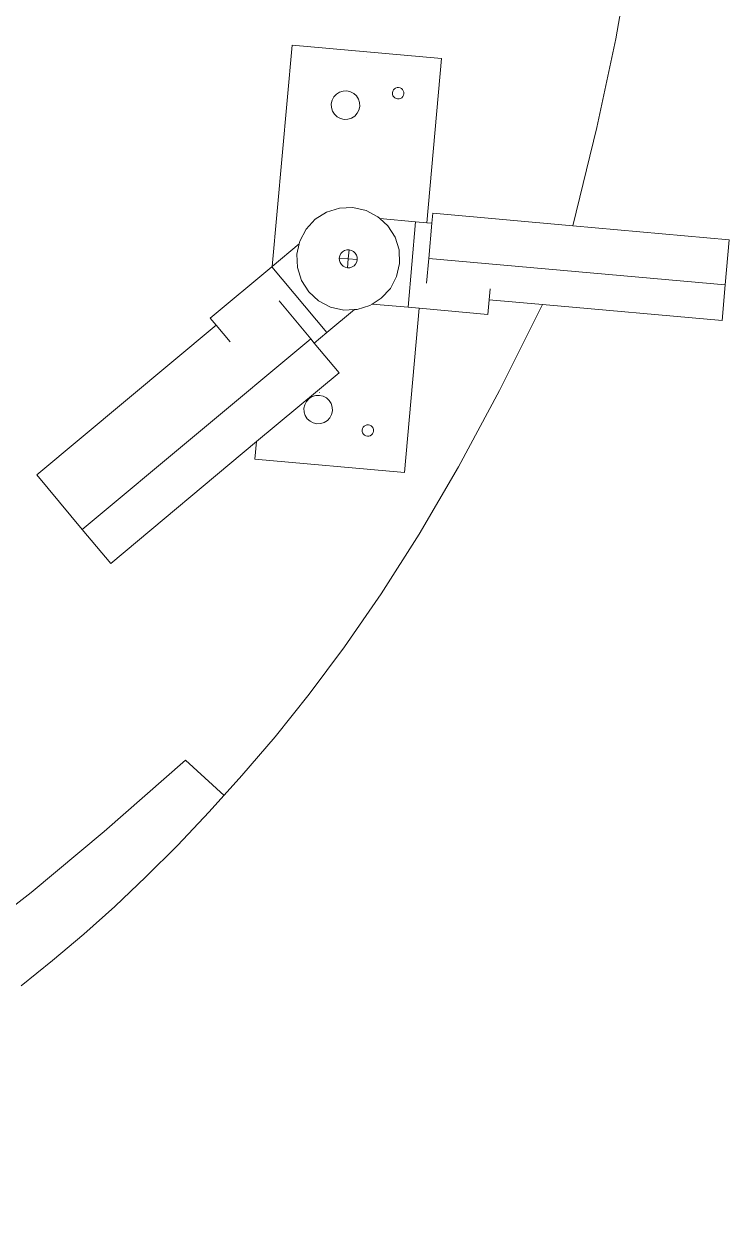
# Model space of a CAD drawing. Header units: metres. Extents: x 750 to 3116, y -341 to 1465.
# Drawn here: x 1563.251 to 1563.567, y 34.7 to 35.231 of the extents above; entities that cross this region are included whole.
import ezdxf

# ---------------------------------------------------------------- set-up
doc = ezdxf.new("R2010")
doc.units = ezdxf.units.M
doc.layers.add('Furniture', color=44, linetype='Continuous', lineweight=5)

# ---------------------------------------------------------------- blocks, each defined once
blk = doc.blocks.new('Shop counter')
at = {"layer": 'Furniture'}
for p, q in [((11493453.65918, 4446048.31832), (11493453.61027, 4446048.25411)), ((11493453.67196, 4446048.30858), (11493453.65918, 4446048.31832)), ((11493453.59118, 4446048.20255), (11493453.67196, 4446048.30858)), ((11493453.68813, 4446048.29626), (11493453.67196, 4446048.30858)), ((11493453.35166, 4446048.27385), (11493453.35166, 4446048.29717)), ((11493453.64554, 4446048.24035), (11493453.68813, 4446048.29626)), ((11493453.51304, 4446048.25924), (11493453.47228, 4446048.20573)), ((11493453.51304, 4446048.25924), (11493453.57181, 4446048.21447)), ((11493453.61027, 4446048.25411), (11493453.59572, 4446048.23501)), ((11493453.57181, 4446048.21447), (11493453.59049, 4446048.23899)), ((11493453.59572, 4446048.23501), (11493453.59049, 4446048.23899)), ((11493453.60735, 4446048.19023), (11493453.64554, 4446048.24035)), ((11493453.51326, 4446048.23477), (11493453.51343, 4446048.23542)), ((11493453.51327, 4446048.2341), (11493453.51326, 4446048.23477)), ((11493453.51344, 4446048.23345), (11493453.51327, 4446048.2341)), ((11493453.51343, 4446048.23542), (11493453.51377, 4446048.236)), ((11493453.51378, 4446048.23288), (11493453.51344, 4446048.23345)), ((11493453.51377, 4446048.236), (11493453.51424, 4446048.23647)), ((11493453.51424, 4446048.23647), (11493453.51482, 4446048.23681)), ((11493453.51482, 4446048.23681), (11493453.51546, 4446048.23698)), ((11493453.51546, 4446048.23698), (11493453.51613, 4446048.23699)), ((11493453.51613, 4446048.23699), (11493453.51678, 4446048.23681)), ((11493453.51678, 4446048.23681), (11493453.51736, 4446048.23648)), ((11493453.51736, 4446048.23648), (11493453.51783, 4446048.23601)), ((11493453.51783, 4446048.23601), (11493453.51817, 4446048.23543)), ((11493453.51818, 4446048.23347), (11493453.51785, 4446048.23289)), ((11493453.51817, 4446048.23543), (11493453.51835, 4446048.23479)), ((11493453.51835, 4446048.23412), (11493453.51818, 4446048.23347)), ((11493453.51835, 4446048.23479), (11493453.51835, 4446048.23412)), ((11493453.59963, 4446048.23203), (11493453.59572, 4446048.23501)), ((11493453.51425, 4446048.2324), (11493453.51378, 4446048.23288)), ((11493453.51483, 4446048.23207), (11493453.51425, 4446048.2324)), ((11493453.51548, 4446048.2319), (11493453.51483, 4446048.23207)), ((11493453.51615, 4446048.2319), (11493453.51548, 4446048.2319)), ((11493453.5168, 4446048.23208), (11493453.51615, 4446048.2319)), ((11493453.51737, 4446048.23241), (11493453.5168, 4446048.23208)), ((11493453.51785, 4446048.23289), (11493453.51737, 4446048.23241)), ((11493453.50385, 4446048.21676), (11493453.50529, 4446048.2176)), ((11493453.50529, 4446048.2176), (11493453.5069, 4446048.21804)), ((11493453.5069, 4446048.21804), (11493453.50857, 4446048.21804)), ((11493453.50857, 4446048.21804), (11493453.51019, 4446048.21762)), ((11493453.51019, 4446048.21762), (11493453.51164, 4446048.21679)), ((11493453.50141, 4446048.21251), (11493453.50184, 4446048.21413)), ((11493453.50142, 4446048.21084), (11493453.50141, 4446048.21251)), ((11493453.50184, 4446048.21413), (11493453.50267, 4446048.21558)), ((11493453.50267, 4446048.21558), (11493453.50385, 4446048.21676)), ((11493453.51164, 4446048.21679), (11493453.51282, 4446048.21561)), ((11493453.51282, 4446048.21561), (11493453.51366, 4446048.21417)), ((11493453.51366, 4446048.21417), (11493453.5141, 4446048.21256)), ((11493453.5141, 4446048.21256), (11493453.51411, 4446048.21089)), ((11493453.56874, 4446048.21045), (11493453.57181, 4446048.21447)), ((11493453.52626, 4446048.20744), (11493453.47851, 4446048.20098)), ((11493453.50186, 4446048.20923), (11493453.50142, 4446048.21084)), ((11493453.5027, 4446048.20779), (11493453.50186, 4446048.20923)), ((11493453.50388, 4446048.20661), (11493453.5027, 4446048.20779)), ((11493453.51285, 4446048.20782), (11493453.51167, 4446048.20664)), ((11493453.51368, 4446048.20927), (11493453.51285, 4446048.20782)), ((11493453.51411, 4446048.21089), (11493453.51368, 4446048.20927)), ((11493453.51385, 4446048.20701), (11493453.51384, 4446048.207)), ((11493453.52858, 4446048.19031), (11493453.52626, 4446048.20744)), ((11493453.55901, 4446048.19767), (11493453.56874, 4446048.21045)), ((11493453.59933, 4446048.18714), (11493453.56874, 4446048.21045)), ((11493453.58231, 4446048.2093), (11493453.59118, 4446048.20255)), ((11493453.47851, 4446048.20098), (11493453.47228, 4446048.20573)), ((11493453.50533, 4446048.20578), (11493453.50388, 4446048.20661)), ((11493453.50695, 4446048.20535), (11493453.50533, 4446048.20578)), ((11493453.50862, 4446048.20536), (11493453.50695, 4446048.20535)), ((11493453.51023, 4446048.2058), (11493453.50862, 4446048.20536)), ((11493453.51167, 4446048.20664), (11493453.51023, 4446048.2058)), ((11493453.60376, 4446048.19296), (11493453.59118, 4446048.20255)), ((11493453.47851, 4446048.20098), (11493453.39417, 4446048.18958)), ((11493453.55782, 4446048.19735), (11493453.55261, 4446048.19432)), ((11493453.55901, 4446048.19767), (11493453.55782, 4446048.19735)), ((11493453.56363, 4446048.19893), (11493453.55901, 4446048.19767)), ((11493453.56965, 4446048.19895), (11493453.56363, 4446048.19893)), ((11493453.57547, 4446048.19741), (11493453.56965, 4446048.19895)), ((11493453.5807, 4446048.19442), (11493453.57547, 4446048.19741)), ((11493453.53582, 4446048.19129), (11493453.52858, 4446048.19031)), ((11493453.55174, 4446048.19344), (11493453.53582, 4446048.19129)), ((11493453.53582, 4446048.19129), (11493453.54098, 4446048.15318)), ((11493453.55174, 4446048.19344), (11493453.54837, 4446048.19004)), ((11493453.55261, 4446048.19432), (11493453.55174, 4446048.19344)), ((11493453.58497, 4446048.19017), (11493453.5807, 4446048.19442)), ((11493453.59933, 4446048.18714), (11493453.60239, 4446048.19117)), ((11493453.60239, 4446048.19117), (11493453.60376, 4446048.19296)), ((11493453.60239, 4446048.19117), (11493453.66116, 4446048.1464)), ((11493453.60376, 4446048.19296), (11493453.60735, 4446048.19023)), ((11493453.39682, 4446048.16995), (11493453.39417, 4446048.18958)), ((11493453.52892, 4446048.18781), (11493453.39682, 4446048.16995)), ((11493453.52892, 4446048.18781), (11493453.52858, 4446048.19031)), ((11493453.52892, 4446048.18781), (11493453.53188, 4446048.16593)), ((11493453.54837, 4446048.19004), (11493453.54537, 4446048.18482)), ((11493453.588, 4446048.18497), (11493453.58497, 4446048.19017)), ((11493453.5896, 4446048.17437), (11493453.59933, 4446048.18714)), ((11493453.54537, 4446048.18482), (11493453.54384, 4446048.17899)), ((11493453.58958, 4446048.17915), (11493453.588, 4446048.18497)), ((11493453.54384, 4446048.17899), (11493453.54386, 4446048.17297)), ((11493453.56271, 4446048.17658), (11493453.56298, 4446048.1776)), ((11493453.56272, 4446048.17552), (11493453.56271, 4446048.17658)), ((11493453.56299, 4446048.1745), (11493453.56272, 4446048.17552)), ((11493453.56298, 4446048.1776), (11493453.56351, 4446048.17851)), ((11493453.56351, 4446048.17851), (11493453.56425, 4446048.17926)), ((11493453.56351, 4446048.17851), (11493453.56672, 4446048.17606)), ((11493453.56425, 4446048.17926), (11493453.56516, 4446048.17979)), ((11493453.56672, 4446048.17606), (11493453.56427, 4446048.17285)), ((11493453.56516, 4446048.17979), (11493453.56618, 4446048.18007)), ((11493453.56618, 4446048.18007), (11493453.56723, 4446048.18007)), ((11493453.56917, 4446048.17928), (11493453.56672, 4446048.17606)), ((11493453.56672, 4446048.17606), (11493453.56993, 4446048.17362)), ((11493453.56723, 4446048.18007), (11493453.56825, 4446048.1798)), ((11493453.56825, 4446048.1798), (11493453.56917, 4446048.17928)), ((11493453.56917, 4446048.17928), (11493453.56992, 4446048.17853)), ((11493453.56992, 4446048.17853), (11493453.57045, 4446048.17762)), ((11493453.57045, 4446048.17762), (11493453.57072, 4446048.1766)), ((11493453.57073, 4446048.17555), (11493453.57046, 4446048.17453)), ((11493453.57072, 4446048.1766), (11493453.57073, 4446048.17555)), ((11493453.5896, 4446048.17437), (11493453.58958, 4446048.17915)), ((11493453.39682, 4446048.16995), (11493453.40109, 4446048.13839)), ((11493453.54386, 4446048.17297), (11493453.54544, 4446048.16716)), ((11493453.56352, 4446048.17359), (11493453.56299, 4446048.1745)), ((11493453.56427, 4446048.17285), (11493453.56352, 4446048.17359)), ((11493453.56519, 4446048.17233), (11493453.56427, 4446048.17285)), ((11493453.56621, 4446048.17206), (11493453.56519, 4446048.17233)), ((11493453.56726, 4446048.17206), (11493453.56621, 4446048.17206)), ((11493453.56828, 4446048.17234), (11493453.56726, 4446048.17206)), ((11493453.56919, 4446048.17287), (11493453.56828, 4446048.17234)), ((11493453.56993, 4446048.17362), (11493453.56919, 4446048.17287)), ((11493453.57046, 4446048.17453), (11493453.56993, 4446048.17362)), ((11493453.58807, 4446048.16731), (11493453.5896, 4446048.17313)), ((11493453.5896, 4446048.17313), (11493453.5896, 4446048.17437)), ((11493453.54544, 4446048.16716), (11493453.54847, 4446048.16195)), ((11493453.58507, 4446048.16208), (11493453.58807, 4446048.16731)), ((11493453.50486, 4446048.15242), (11493453.50356, 4446048.1621)), ((11493453.54847, 4446048.16195), (11493453.55274, 4446048.15771)), ((11493453.58083, 4446048.15781), (11493453.58507, 4446048.16208)), ((11493453.55689, 4446048.15533), (11493453.54124, 4446048.15319)), ((11493453.55274, 4446048.15771), (11493453.55689, 4446048.15533)), ((11493453.55689, 4446048.15533), (11493453.55797, 4446048.15472)), ((11493453.55797, 4446048.15472), (11493453.56379, 4446048.15318)), ((11493453.56981, 4446048.1532), (11493453.57562, 4446048.15478)), ((11493453.57562, 4446048.15478), (11493453.58083, 4446048.15781)), ((11493453.40109, 4446048.13839), (11493453.50486, 4446048.15242)), ((11493453.50541, 4446048.14837), (11493453.50486, 4446048.15242)), ((11493453.54098, 4446048.15318), (11493453.50541, 4446048.14837)), ((11493453.54121, 4446048.15321), (11493453.54098, 4446048.15318)), ((11493453.54121, 4446048.15321), (11493453.54124, 4446048.15319)), ((11493453.54124, 4446048.15319), (11493453.6204, 4446048.09289)), ((11493453.56379, 4446048.15318), (11493453.56981, 4446048.1532)), ((11493453.6204, 4446048.09289), (11493453.66116, 4446048.1464)), ((11493453.63398, 4446048.14281), (11493453.63415, 4446048.14345)), ((11493453.63415, 4446048.14345), (11493453.63448, 4446048.14403)), ((11493453.63448, 4446048.14403), (11493453.63496, 4446048.14451)), ((11493453.63496, 4446048.14451), (11493453.63553, 4446048.14485)), ((11493453.63553, 4446048.14485), (11493453.63618, 4446048.14502)), ((11493453.63618, 4446048.14502), (11493453.63685, 4446048.14502)), ((11493453.63685, 4446048.14502), (11493453.6375, 4446048.14485)), ((11493453.6375, 4446048.14485), (11493453.63808, 4446048.14452)), ((11493453.63808, 4446048.14452), (11493453.63855, 4446048.14405)), ((11493453.63855, 4446048.14405), (11493453.63889, 4446048.14347)), ((11493453.63889, 4446048.14347), (11493453.63906, 4446048.14282)), ((11493453.63398, 4446048.14214), (11493453.63398, 4446048.14281)), ((11493453.63416, 4446048.14149), (11493453.63398, 4446048.14214)), ((11493453.6345, 4446048.14091), (11493453.63416, 4446048.14149)), ((11493453.63497, 4446048.14044), (11493453.6345, 4446048.14091)), ((11493453.63555, 4446048.14011), (11493453.63497, 4446048.14044)), ((11493453.6362, 4446048.13994), (11493453.63555, 4446048.14011)), ((11493453.63687, 4446048.13994), (11493453.6362, 4446048.13994)), ((11493453.63751, 4446048.14012), (11493453.63687, 4446048.13994)), ((11493453.63809, 4446048.14045), (11493453.63751, 4446048.14012)), ((11493453.63856, 4446048.14093), (11493453.63809, 4446048.14045)), ((11493453.6389, 4446048.14151), (11493453.63856, 4446048.14093)), ((11493453.63907, 4446048.14215), (11493453.6389, 4446048.14151)), ((11493453.63906, 4446048.14282), (11493453.63907, 4446048.14215)), ((11493453.61081, 4446048.13111), (11493453.61164, 4446048.13256)), ((11493453.61164, 4446048.13256), (11493453.61282, 4446048.13375)), ((11493453.61282, 4446048.13375), (11493453.61426, 4446048.13459)), ((11493453.61426, 4446048.13459), (11493453.61588, 4446048.13502)), ((11493453.61588, 4446048.13502), (11493453.61755, 4446048.13503)), ((11493453.61755, 4446048.13503), (11493453.61916, 4446048.1346)), ((11493453.61916, 4446048.1346), (11493453.62061, 4446048.13377)), ((11493453.62061, 4446048.13377), (11493453.6218, 4446048.1326)), ((11493453.6218, 4446048.1326), (11493453.62264, 4446048.13115)), ((11493453.61039, 4446048.1295), (11493453.61081, 4446048.13111)), ((11493453.61039, 4446048.12783), (11493453.61039, 4446048.1295)), ((11493453.61083, 4446048.12621), (11493453.61039, 4446048.12783)), ((11493453.62264, 4446048.13115), (11493453.62307, 4446048.12954)), ((11493453.62308, 4446048.12787), (11493453.62265, 4446048.12626)), ((11493453.62307, 4446048.12954), (11493453.62308, 4446048.12787)), ((11493453.61167, 4446048.12477), (11493453.61083, 4446048.12621)), ((11493453.61286, 4446048.12359), (11493453.61167, 4446048.12477)), ((11493453.6143, 4446048.12276), (11493453.61286, 4446048.12359)), ((11493453.61592, 4446048.12234), (11493453.6143, 4446048.12276)), ((11493453.61759, 4446048.12234), (11493453.61592, 4446048.12234)), ((11493453.6192, 4446048.12278), (11493453.61759, 4446048.12234)), ((11493453.62065, 4446048.12362), (11493453.6192, 4446048.12278)), ((11493453.62182, 4446048.12481), (11493453.62065, 4446048.12362)), ((11493453.62265, 4446048.12626), (11493453.62182, 4446048.12481)), ((11493453.63889, 4446048.12139), (11493453.63886, 4446048.12136))]:
    blk.add_line(p, q, dxfattribs=at)
for points in [[(11493453.61027, 4446048.25411), (11493453.56883, 4446048.26591), (11493453.53119, 4446048.27536), (11493453.49696, 4446048.28271), (11493453.46575, 4446048.28822), (11493453.43719, 4446048.29216), (11493453.41089, 4446048.29477), (11493453.38647, 4446048.29633), (11493453.36355, 4446048.29708), (11493453.34179, 4446048.29724), (11493453.32101, 4446048.29688), (11493453.30109, 4446048.296), (11493453.2819, 4446048.29462), (11493453.26331, 4446048.29276), (11493453.24519, 4446048.29042), (11493453.22741, 4446048.28763)], [(11493453.35166, 4446048.27385), (11493453.30347, 4446048.26853), (11493453.26126, 4446048.26269), (11493453.22435, 4446048.25636), (11493453.19206, 4446048.24964), (11493453.16369, 4446048.24257), (11493453.13857, 4446048.23523), (11493453.11601, 4446048.22767), (11493453.09533, 4446048.21998), (11493453.07591, 4446048.21218), (11493453.05745, 4446048.20418), (11493453.03974, 4446048.19587), (11493453.02254, 4446048.18712), (11493453.00563, 4446048.17782), (11493452.9888, 4446048.16785), (11493452.9718, 4446048.15709)], [(11493454.0276, 4446047.8594), (11493454.00375, 4446047.90172), (11493453.9815, 4446047.93859), (11493453.96053, 4446047.97073), (11493453.94058, 4446047.99884), (11493453.92133, 4446048.02365), (11493453.9025, 4446048.04586), (11493453.8838, 4446048.06618), (11493453.86493, 4446048.08533), (11493453.84555, 4446048.10393), (11493453.8251, 4446048.12229), (11493453.80296, 4446048.14065), (11493453.77853, 4446048.15923), (11493453.75118, 4446048.17826), (11493453.72031, 4446048.19797), (11493453.6853, 4446048.21859), (11493453.64554, 4446048.24035)]]:
    blk.add_lwpolyline(points, dxfattribs=at)

msp = doc.modelspace()

# ---------------------------------------------------------------- block references
at = {"layer": 'Furniture', "color": 252, "true_color": 0x939598, "xscale": -1, "rotation": 227.5821484348844}
msp.add_blockref('Shop counter', (-11033417.6015, -5485948.25504), dxfattribs=at)

doc.saveas('drawing.dxf')
